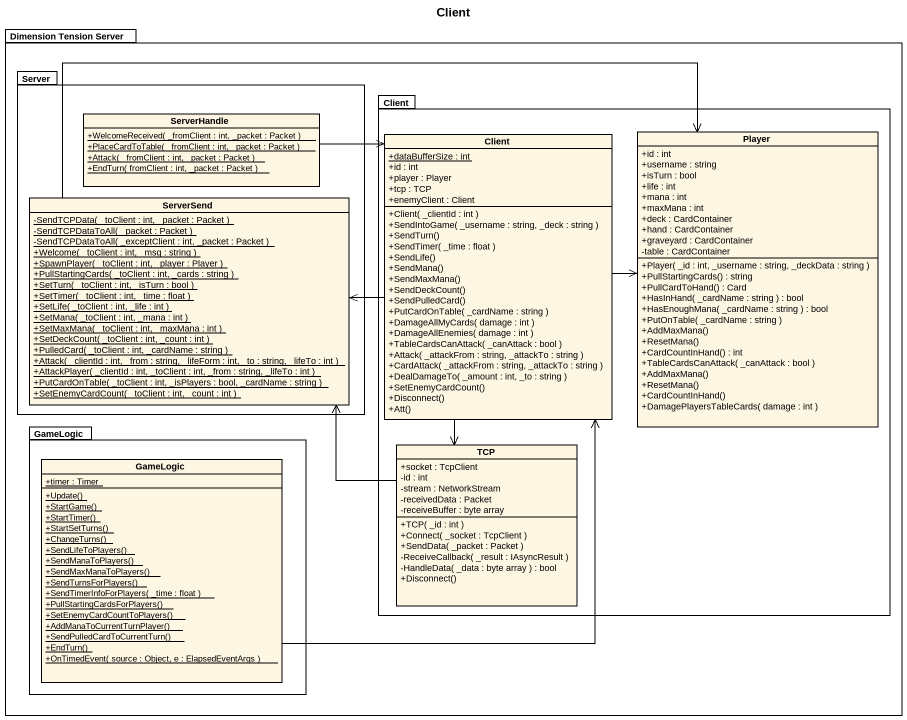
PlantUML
@startuml
title Client
hide circle
hide empty members
skinparam classAttributeIconSize 0
package "Dimension Tension Server" as Dimension_Tension_Server {
  package Server {
    class ServerHandle {
      {static} +WelcomeReceived( _fromClient : int, _packet : Packet )
      {static} +PlaceCardToTable( _fromClient : int, _packet : Packet )
      {static} +Attack( _fromClient : int, _packet : Packet )
      {static} +EndTurn( fromClient : int, _packet : Packet )
    }
    class ServerSend {
      {static} -SendTCPData( _toClient : int, _packet : Packet )
      {static} -SendTCPDataToAll( _packet : Packet )
      {static} -SendTCPDataToAll( _exceptClient : int, _packet : Packet )
      {static} +Welcome( _toClient : int, _msg : string )
      {static} +SpawnPlayer( _toClient : int, _player : Player )
      {static} +PullStartingCards( _toClient : int, _cards : string )
      {static} +SetTurn( _toClient : int, _isTurn : bool )
      {static} +SetTimer( _toClient : int, _time : float )
      {static} +SetLife( _toClient : int, _life : int )
      {static} +SetMana( _toClient : int, _mana : int )
      {static} +SetMaxMana( _toClient : int, _maxMana : int )
      {static} +SetDeckCount( _toClient : int, _count : int )
      {static} +PulledCard( _toClient : int, _cardName : string )
      {static} +Attack( _clientId : int, _from : string, _lifeForm : int, _to : string, _lifeTo : int )
      {static} +AttackPlayer( _clientId : int, _toClient : int, _from : string, _lifeTo : int )
      {static} +PutCardOnTable( _toClient : int, _isPlayers : bool, _cardName : string )
      {static} +SetEnemyCardCount( _toClient : int, _count : int )
    }
  }
  package Client {
    class Player {
      +id : int
      +username : string
      +isTurn : bool
      +life : int
      +mana : int
      +maxMana : int
      +deck : CardContainer
      +hand : CardContainer
      +graveyard : CardContainer
      -table : CardContainer
      +Player( _id : int, _username : string, _deckData : string )
      +PullStartingCards() : string
      +PullCardToHand() : Card
      +HasInHand( _cardName : string ) : bool
      +HasEnoughMana( _cardName : string ) : bool
      +PutOnTable( _cardName : string )
      +AddMaxMana()
      +ResetMana()
      +CardCountInHand() : int
      +TableCardsCanAttack( _canAttack : bool )
      +AddMaxMana()
      +ResetMana()
      +CardCountInHand()
      +DamagePlayersTableCards( damage : int )
    }
    class "Client" as Client_2 {
      {static} +dataBufferSize : int
      +id : int
      +player : Player
      +tcp : TCP
      +enemyClient : Client
      +Client( _clientId : int )
      +SendIntoGame( _username : string, _deck : string )
      +SendTurn()
      +SendTimer( _time : float )
      +SendLife()
      +SendMana()
      +SendMaxMana()
      +SendDeckCount()
      +SendPulledCard()
      +PutCardOnTable( _cardName : string )
      +DamageAllMyCards( damage : int )
      +DamageAllEnemies( damage : int )
      +TableCardsCanAttack( _canAttack : bool )
      +Attack( _attackFrom : string, _attackTo : string )
      +CardAttack( _attackFrom : string, _attackTo : string )
      +DealDamageTo( _amount : int, _to : string )
      +SetEnemyCardCount()
      +Disconnect()
      +Att()
    }
    class TCP {
      +socket : TcpClient
      -id : int
      -stream : NetworkStream
      -receivedData : Packet
      -receiveBuffer : byte array
      +TCP( _id : int )
      +Connect( _socket : TcpClient )
      +SendData( _packet : Packet )
      -ReceiveCallback( _result : IAsyncResult )
      -HandleData( _data : byte array ) : bool
      +Disconnect()
    }
  }
  package GameLogic {
    class "GameLogic" as GameLogic_2 {
      {static} +timer : Timer
      {static} +Update()
      {static} +StartGame()
      {static} +StartTimer()
      {static} +StartSetTurns()
      {static} +ChangeTurns()
      {static} +SendLifeToPlayers()
      {static} +SendManaToPlayers()
      {static} +SendMaxManaToPlayers()
      {static} +SendTurnsForPlayers()
      {static} +SendTimerInfoForPlayers( _time : float )
      {static} +PullStartingCardsForPlayers()
      {static} +SetEnemyCardCountToPlayers()
      {static} +AddManaToCurrentTurnPlayer()
      {static} +SendPulledCardToCurrentTurn()
      {static} +EndTurn()
      {static} +OnTimedEvent( source : Object, e : ElapsedEventArgs )
    }
  }
}
ServerHandle -right-> Client_2
Client_2 -right-> Player
Client_2 -left-> ServerSend
Client_2 --> TCP
ServerSend -right-> Player
GameLogic_2 -up-> Client_2
TCP -up-> ServerSend
@enduml
